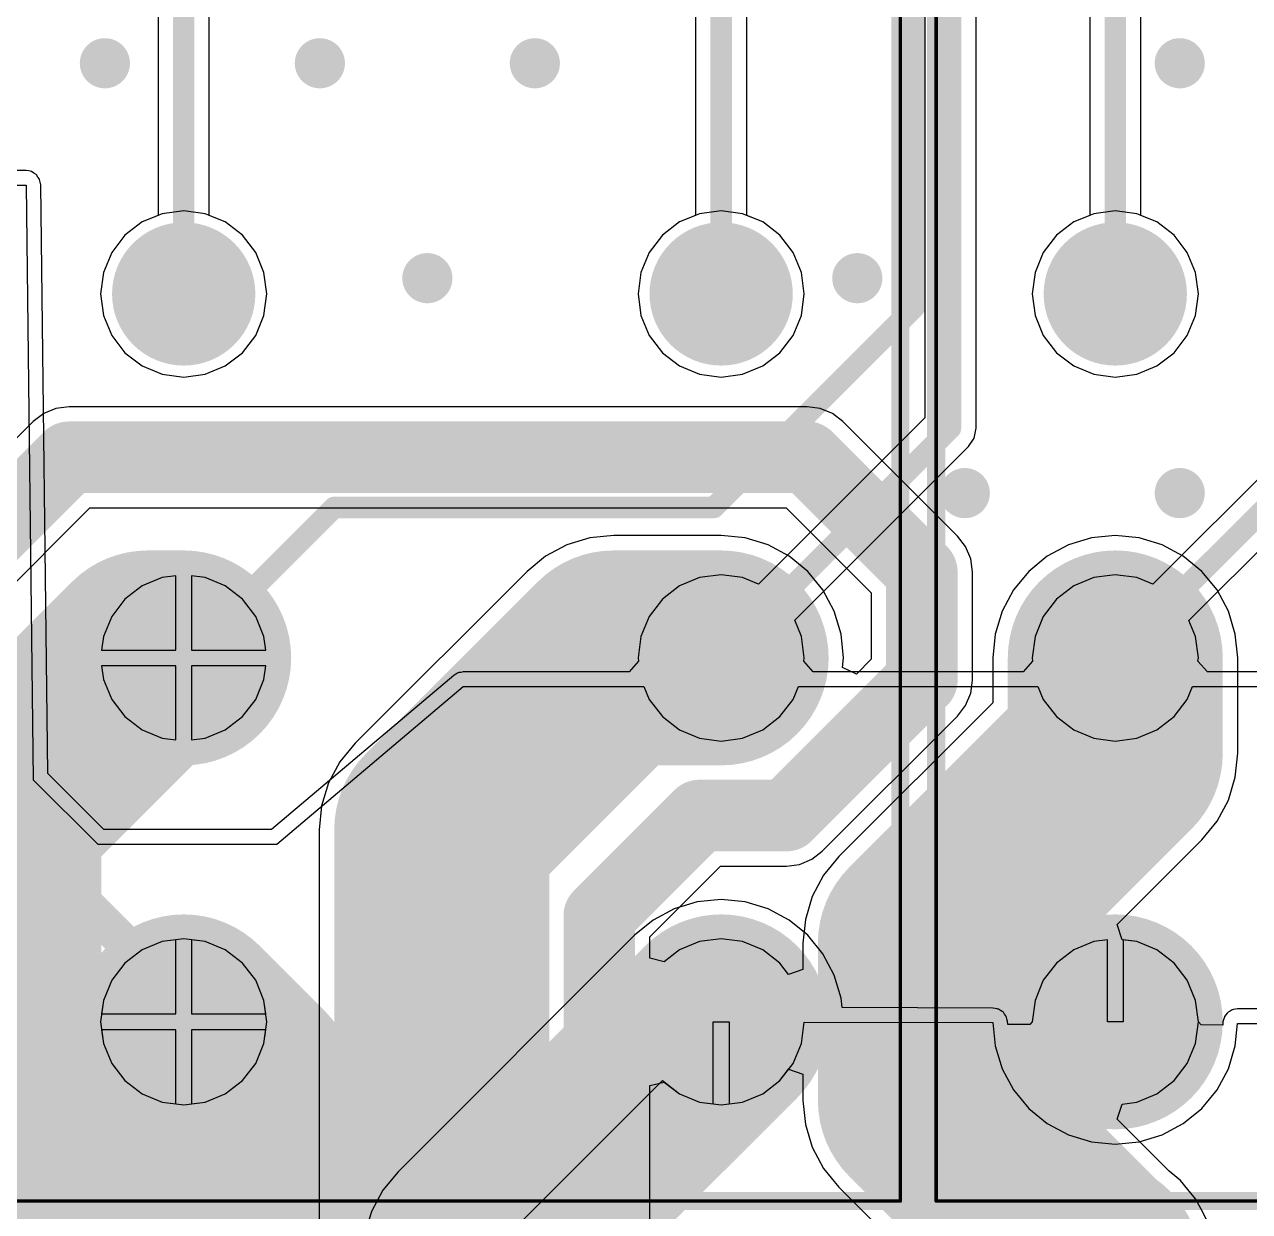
# Model space of a CAD drawing. Header units: millimetres. Extents: x 59 to 152, y 30 to 146.
# Drawn here: x 87.88 to 104.97, y 81.97 to 98.54 of the extents above; entities that cross this region are included whole.
import ezdxf

# ---------------------------------------------------------------- set-up
doc = ezdxf.new("R2010")
doc.units = ezdxf.units.MM
for name, color, linetype in [('BottomLayer', 5, 'Continuous'), ('BottomSolder', 6, 'Continuous'), ('Mechanical1', 6, 'Continuous'), ('Mechanical15', 56, 'Continuous'), ('Mechanical2', 216, 'Continuous'), ('MultiLayer', 9, 'Continuous'), ('PadHoleLayer', 156, 'Continuous'), ('TopLayer', 1, 'Continuous'), ('TopOverlay', 2, 'Continuous'), ('TopSolder', 216, 'Continuous'), ('ViaHoleLayer', 16, 'Continuous')]:
    doc.layers.add(name, color=color, linetype=linetype)

# ---------------------------------------------------------------- blocks, each defined once
blk = doc.blocks.new('S______RTE24024_241')
at = {"layer": 'BottomLayer', "const_width": 0.95}
for points in [[(-13.175, 3.75, 1), (-12.225, 3.75, 1)], [(2.065, 3.75, 1), (3.015, 3.75, 1)], [(7.145, 3.75, 1), (8.095, 3.75, 1)], [(12.225, 3.75, 1), (13.175, 3.75, 1)], [(-13.175, -3.75, 1), (-12.225, -3.75, 1)], [(2.065, -3.75, 1), (3.015, -3.75, 1)], [(7.145, -3.75, 1), (8.095, -3.75, 1)], [(12.225, -3.75, 1), (13.175, -3.75, 1)]]:
    blk.add_lwpolyline(points, format="xyb", close=True, dxfattribs=at)
at = {"layer": 'BottomSolder', "const_width": 1}
for points in [[(-13.2, 3.75, 1), (-12.2, 3.75, 1)], [(2.04, 3.75, 1), (3.04, 3.75, 1)], [(7.12, 3.75, 1), (8.12, 3.75, 1)], [(12.2, 3.75, 1), (13.2, 3.75, 1)], [(-13.2, -3.75, 1), (-12.2, -3.75, 1)], [(2.04, -3.75, 1), (3.04, -3.75, 1)], [(7.12, -3.75, 1), (8.12, -3.75, 1)], [(12.2, -3.75, 1), (13.2, -3.75, 1)]]:
    blk.add_lwpolyline(points, format="xyb", close=True, dxfattribs=at)
at = {"layer": 'Mechanical1', "const_width": 0.05}
for points in [[(15.2, 6.25), (-15.2, 6.25)], [(-15.2, -6.25), (-15.2, 6.25)], [(15.2, -6.25), (15.2, 6.25)], [(15.2, -6.25), (-15.2, -6.25)]]:
    blk.add_lwpolyline(points, dxfattribs=at)
at = {"layer": 'Mechanical1', "const_width": 0.025}
for points in [[(-15.212, 6.25, 1), (-15.188, 6.25, 1)], [(-15.212, 6.25, 1), (-15.188, 6.25, 1)], [(15.188, 6.25, 1), (15.212, 6.25, 1)], [(15.188, 6.25, 1), (15.212, 6.25, 1)], [(-15.212, -6.25, 1), (-15.188, -6.25, 1)], [(-15.212, -6.25, 1), (-15.188, -6.25, 1)], [(15.188, -6.25, 1), (15.212, -6.25, 1)], [(15.188, -6.25, 1), (15.212, -6.25, 1)]]:
    blk.add_lwpolyline(points, format="xyb", close=True, dxfattribs=at)
at = {"layer": 'Mechanical15', "const_width": 0.05}
for points in [[(15.2, 6.25), (-15.2, 6.25)], [(-15.2, -6.25), (-15.2, 6.25)], [(15.2, -6.25), (15.2, 6.25)], [(15.2, -6.25), (-15.2, -6.25)]]:
    blk.add_lwpolyline(points, dxfattribs=at)
at = {"layer": 'Mechanical15', "const_width": 0.025}
for points in [[(-15.212, 6.25, 1), (-15.188, 6.25, 1)], [(-15.212, 6.25, 1), (-15.188, 6.25, 1)], [(15.188, 6.25, 1), (15.212, 6.25, 1)], [(15.188, 6.25, 1), (15.212, 6.25, 1)], [(-15.212, -6.25, 1), (-15.188, -6.25, 1)], [(-15.212, -6.25, 1), (-15.188, -6.25, 1)], [(15.188, -6.25, 1), (15.212, -6.25, 1)], [(15.188, -6.25, 1), (15.212, -6.25, 1)]]:
    blk.add_lwpolyline(points, format="xyb", close=True, dxfattribs=at)
at = {"layer": 'Mechanical2', "const_width": 0.05}
for points in [[(-15.2, -6.25), (-15.2, 6.25)], [(15.2, 6.25), (-15.2, 6.25)], [(15.2, -6.25), (15.2, 6.25)], [(15.2, -6.25), (-15.2, -6.25)]]:
    blk.add_lwpolyline(points, dxfattribs=at)
at = {"layer": 'Mechanical2', "const_width": 0.025}
for points in [[(-15.212, 6.25, 1), (-15.188, 6.25, 1)], [(-15.212, 6.25, 1), (-15.188, 6.25, 1)], [(15.188, 6.25, 1), (15.212, 6.25, 1)], [(15.188, 6.25, 1), (15.212, 6.25, 1)], [(-15.212, -6.25, 1), (-15.188, -6.25, 1)], [(-15.212, -6.25, 1), (-15.188, -6.25, 1)], [(15.188, -6.25, 1), (15.212, -6.25, 1)], [(15.188, -6.25, 1), (15.212, -6.25, 1)]]:
    blk.add_lwpolyline(points, format="xyb", close=True, dxfattribs=at)
at = {"layer": 'MultiLayer', "const_width": 0.95}
for points in [[(-13.175, 3.75, 1), (-12.225, 3.75, 1)], [(2.065, 3.75, 1), (3.015, 3.75, 1)], [(7.145, 3.75, 1), (8.095, 3.75, 1)], [(12.225, 3.75, 1), (13.175, 3.75, 1)], [(-13.175, -3.75, 1), (-12.225, -3.75, 1)], [(2.065, -3.75, 1), (3.015, -3.75, 1)], [(7.145, -3.75, 1), (8.095, -3.75, 1)], [(12.225, -3.75, 1), (13.175, -3.75, 1)]]:
    blk.add_lwpolyline(points, format="xyb", close=True, dxfattribs=at)
at = {"layer": 'PadHoleLayer', "const_width": 0.65}
for points in [[(-13.025, 3.75, 1), (-12.375, 3.75, 1)], [(2.215, 3.75, 1), (2.865, 3.75, 1)], [(7.295, 3.75, 1), (7.945, 3.75, 1)], [(12.375, 3.75, 1), (13.025, 3.75, 1)], [(-13.025, -3.75, 1), (-12.375, -3.75, 1)], [(2.215, -3.75, 1), (2.865, -3.75, 1)], [(7.295, -3.75, 1), (7.945, -3.75, 1)], [(12.375, -3.75, 1), (13.025, -3.75, 1)]]:
    blk.add_lwpolyline(points, format="xyb", close=True, dxfattribs=at)
at = {"layer": 'TopLayer', "const_width": 0.95}
for points in [[(-13.175, 3.75, 1), (-12.225, 3.75, 1)], [(2.065, 3.75, 1), (3.015, 3.75, 1)], [(7.145, 3.75, 1), (8.095, 3.75, 1)], [(12.225, 3.75, 1), (13.175, 3.75, 1)], [(-13.175, -3.75, 1), (-12.225, -3.75, 1)], [(2.065, -3.75, 1), (3.015, -3.75, 1)], [(7.145, -3.75, 1), (8.095, -3.75, 1)], [(12.225, -3.75, 1), (13.175, -3.75, 1)]]:
    blk.add_lwpolyline(points, format="xyb", close=True, dxfattribs=at)
at = {"layer": 'TopOverlay', "const_width": 0.254}
for points in [[(-15.2, -6.25), (-15.2, 6.25)], [(15.2, 6.25), (-15.2, 6.25)], [(15.2, -6.25), (15.2, 6.25)], [(15.2, -6.25), (-15.2, -6.25)]]:
    blk.add_lwpolyline(points, dxfattribs=at)
at = {"layer": 'TopOverlay', "const_width": 0.127}
for points in [[(-15.264, 6.25, 1), (-15.137, 6.25, 1)], [(-15.264, 6.25, 1), (-15.137, 6.25, 1)], [(15.137, 6.25, 1), (15.264, 6.25, 1)], [(15.137, 6.25, 1), (15.264, 6.25, 1)], [(-15.264, -6.25, 1), (-15.137, -6.25, 1)], [(-15.264, -6.25, 1), (-15.137, -6.25, 1)], [(15.137, -6.25, 1), (15.264, -6.25, 1)], [(15.137, -6.25, 1), (15.264, -6.25, 1)]]:
    blk.add_lwpolyline(points, format="xyb", close=True, dxfattribs=at)
at = {"layer": 'TopSolder', "const_width": 1}
for points in [[(-13.2, 3.75, 1), (-12.2, 3.75, 1)], [(2.04, 3.75, 1), (3.04, 3.75, 1)], [(7.12, 3.75, 1), (8.12, 3.75, 1)], [(12.2, 3.75, 1), (13.2, 3.75, 1)], [(-13.2, -3.75, 1), (-12.2, -3.75, 1)], [(2.04, -3.75, 1), (3.04, -3.75, 1)], [(7.12, -3.75, 1), (8.12, -3.75, 1)], [(12.2, -3.75, 1), (13.2, -3.75, 1)]]:
    blk.add_lwpolyline(points, format="xyb", close=True, dxfattribs=at)
blk = doc.blocks.new('S______RTE24024_242')
at = {"layer": 'BottomLayer', "const_width": 0.95}
for points in [[(-13.175, 3.75, 1), (-12.225, 3.75, 1)], [(2.065, 3.75, 1), (3.015, 3.75, 1)], [(7.145, 3.75, 1), (8.095, 3.75, 1)], [(12.225, 3.75, 1), (13.175, 3.75, 1)], [(-13.175, -3.75, 1), (-12.225, -3.75, 1)], [(2.065, -3.75, 1), (3.015, -3.75, 1)], [(7.145, -3.75, 1), (8.095, -3.75, 1)], [(12.225, -3.75, 1), (13.175, -3.75, 1)]]:
    blk.add_lwpolyline(points, format="xyb", close=True, dxfattribs=at)
at = {"layer": 'BottomSolder', "const_width": 1}
for points in [[(-13.2, 3.75, 1), (-12.2, 3.75, 1)], [(2.04, 3.75, 1), (3.04, 3.75, 1)], [(7.12, 3.75, 1), (8.12, 3.75, 1)], [(12.2, 3.75, 1), (13.2, 3.75, 1)], [(-13.2, -3.75, 1), (-12.2, -3.75, 1)], [(2.04, -3.75, 1), (3.04, -3.75, 1)], [(7.12, -3.75, 1), (8.12, -3.75, 1)], [(12.2, -3.75, 1), (13.2, -3.75, 1)]]:
    blk.add_lwpolyline(points, format="xyb", close=True, dxfattribs=at)
at = {"layer": 'Mechanical1', "const_width": 0.05}
for points in [[(15.2, 6.25), (-15.2, 6.25)], [(-15.2, -6.25), (-15.2, 6.25)], [(15.2, -6.25), (15.2, 6.25)], [(15.2, -6.25), (-15.2, -6.25)]]:
    blk.add_lwpolyline(points, dxfattribs=at)
at = {"layer": 'Mechanical1', "const_width": 0.025}
for points in [[(-15.212, 6.25, 1), (-15.188, 6.25, 1)], [(-15.212, 6.25, 1), (-15.188, 6.25, 1)], [(15.188, 6.25, 1), (15.212, 6.25, 1)], [(15.188, 6.25, 1), (15.212, 6.25, 1)], [(-15.212, -6.25, 1), (-15.188, -6.25, 1)], [(-15.212, -6.25, 1), (-15.188, -6.25, 1)], [(15.188, -6.25, 1), (15.212, -6.25, 1)], [(15.188, -6.25, 1), (15.212, -6.25, 1)]]:
    blk.add_lwpolyline(points, format="xyb", close=True, dxfattribs=at)
at = {"layer": 'Mechanical15', "const_width": 0.05}
for points in [[(15.2, 6.25), (-15.2, 6.25)], [(-15.2, -6.25), (-15.2, 6.25)], [(15.2, -6.25), (15.2, 6.25)], [(15.2, -6.25), (-15.2, -6.25)]]:
    blk.add_lwpolyline(points, dxfattribs=at)
at = {"layer": 'Mechanical15', "const_width": 0.025}
for points in [[(-15.212, 6.25, 1), (-15.188, 6.25, 1)], [(-15.212, 6.25, 1), (-15.188, 6.25, 1)], [(15.188, 6.25, 1), (15.212, 6.25, 1)], [(15.188, 6.25, 1), (15.212, 6.25, 1)], [(-15.212, -6.25, 1), (-15.188, -6.25, 1)], [(-15.212, -6.25, 1), (-15.188, -6.25, 1)], [(15.188, -6.25, 1), (15.212, -6.25, 1)], [(15.188, -6.25, 1), (15.212, -6.25, 1)]]:
    blk.add_lwpolyline(points, format="xyb", close=True, dxfattribs=at)
at = {"layer": 'Mechanical2', "const_width": 0.05}
for points in [[(-15.2, -6.25), (-15.2, 6.25)], [(15.2, 6.25), (-15.2, 6.25)], [(15.2, -6.25), (15.2, 6.25)], [(15.2, -6.25), (-15.2, -6.25)]]:
    blk.add_lwpolyline(points, dxfattribs=at)
at = {"layer": 'Mechanical2', "const_width": 0.025}
for points in [[(-15.212, 6.25, 1), (-15.188, 6.25, 1)], [(-15.212, 6.25, 1), (-15.188, 6.25, 1)], [(15.188, 6.25, 1), (15.212, 6.25, 1)], [(15.188, 6.25, 1), (15.212, 6.25, 1)], [(-15.212, -6.25, 1), (-15.188, -6.25, 1)], [(-15.212, -6.25, 1), (-15.188, -6.25, 1)], [(15.188, -6.25, 1), (15.212, -6.25, 1)], [(15.188, -6.25, 1), (15.212, -6.25, 1)]]:
    blk.add_lwpolyline(points, format="xyb", close=True, dxfattribs=at)
at = {"layer": 'MultiLayer', "const_width": 0.95}
for points in [[(-13.175, 3.75, 1), (-12.225, 3.75, 1)], [(2.065, 3.75, 1), (3.015, 3.75, 1)], [(7.145, 3.75, 1), (8.095, 3.75, 1)], [(12.225, 3.75, 1), (13.175, 3.75, 1)], [(-13.175, -3.75, 1), (-12.225, -3.75, 1)], [(2.065, -3.75, 1), (3.015, -3.75, 1)], [(7.145, -3.75, 1), (8.095, -3.75, 1)], [(12.225, -3.75, 1), (13.175, -3.75, 1)]]:
    blk.add_lwpolyline(points, format="xyb", close=True, dxfattribs=at)
at = {"layer": 'PadHoleLayer', "const_width": 0.65}
for points in [[(-13.025, 3.75, 1), (-12.375, 3.75, 1)], [(2.215, 3.75, 1), (2.865, 3.75, 1)], [(7.295, 3.75, 1), (7.945, 3.75, 1)], [(12.375, 3.75, 1), (13.025, 3.75, 1)], [(-13.025, -3.75, 1), (-12.375, -3.75, 1)], [(2.215, -3.75, 1), (2.865, -3.75, 1)], [(7.295, -3.75, 1), (7.945, -3.75, 1)], [(12.375, -3.75, 1), (13.025, -3.75, 1)]]:
    blk.add_lwpolyline(points, format="xyb", close=True, dxfattribs=at)
at = {"layer": 'TopLayer', "const_width": 0.95}
for points in [[(-13.175, 3.75, 1), (-12.225, 3.75, 1)], [(2.065, 3.75, 1), (3.015, 3.75, 1)], [(7.145, 3.75, 1), (8.095, 3.75, 1)], [(12.225, 3.75, 1), (13.175, 3.75, 1)], [(-13.175, -3.75, 1), (-12.225, -3.75, 1)], [(2.065, -3.75, 1), (3.015, -3.75, 1)], [(7.145, -3.75, 1), (8.095, -3.75, 1)], [(12.225, -3.75, 1), (13.175, -3.75, 1)]]:
    blk.add_lwpolyline(points, format="xyb", close=True, dxfattribs=at)
at = {"layer": 'TopOverlay', "const_width": 0.254}
for points in [[(-15.2, -6.25), (-15.2, 6.25)], [(15.2, 6.25), (-15.2, 6.25)], [(15.2, -6.25), (15.2, 6.25)], [(15.2, -6.25), (-15.2, -6.25)]]:
    blk.add_lwpolyline(points, dxfattribs=at)
at = {"layer": 'TopOverlay', "const_width": 0.127}
for points in [[(-15.264, 6.25, 1), (-15.137, 6.25, 1)], [(-15.264, 6.25, 1), (-15.137, 6.25, 1)], [(15.137, 6.25, 1), (15.264, 6.25, 1)], [(15.137, 6.25, 1), (15.264, 6.25, 1)], [(-15.264, -6.25, 1), (-15.137, -6.25, 1)], [(-15.264, -6.25, 1), (-15.137, -6.25, 1)], [(15.137, -6.25, 1), (15.264, -6.25, 1)], [(15.137, -6.25, 1), (15.264, -6.25, 1)]]:
    blk.add_lwpolyline(points, format="xyb", close=True, dxfattribs=at)
at = {"layer": 'TopSolder', "const_width": 1}
for points in [[(-13.2, 3.75, 1), (-12.2, 3.75, 1)], [(2.04, 3.75, 1), (3.04, 3.75, 1)], [(7.12, 3.75, 1), (8.12, 3.75, 1)], [(12.2, 3.75, 1), (13.2, 3.75, 1)], [(-13.2, -3.75, 1), (-12.2, -3.75, 1)], [(2.04, -3.75, 1), (3.04, -3.75, 1)], [(7.12, -3.75, 1), (8.12, -3.75, 1)], [(12.2, -3.75, 1), (13.2, -3.75, 1)]]:
    blk.add_lwpolyline(points, format="xyb", close=True, dxfattribs=at)

msp = doc.modelspace()

# ---------------------------------------------------------------- linework, layer by layer
at = {"layer": 'BottomLayer'}
for p, q in [((90.1, 95.94), (89.8, 95.9)), ((90.4, 95.9), (90.1, 95.94)), ((97.6, 95.94), (97.3, 95.9)), ((97.9, 95.9), (97.6, 95.94)), ((103.1, 95.94), (102.8, 95.9)), ((103.4, 95.9), (103.1, 95.94)), ((89.52, 95.785), (89.28, 95.6)), ((89.8, 95.9), (89.52, 95.785)), ((90.68, 95.785), (90.4, 95.9)), ((90.92, 95.6), (90.68, 95.785)), ((97.02, 95.785), (96.78, 95.6)), ((97.3, 95.9), (97.02, 95.785)), ((98.18, 95.785), (97.9, 95.9)), ((98.42, 95.6), (98.18, 95.785)), ((102.52, 95.785), (102.28, 95.6)), ((102.8, 95.9), (102.52, 95.785)), ((103.68, 95.785), (103.4, 95.9)), ((103.92, 95.6), (103.68, 95.785)), ((89.28, 95.6), (89.095, 95.36)), ((91.105, 95.36), (90.92, 95.6)), ((96.78, 95.6), (96.595, 95.36)), ((98.605, 95.36), (98.42, 95.6)), ((102.28, 95.6), (102.095, 95.36)), ((104.105, 95.36), (103.92, 95.6)), ((89.095, 95.36), (88.98, 95.08)), ((91.22, 95.08), (91.105, 95.36)), ((96.595, 95.36), (96.48, 95.08)), ((98.72, 95.08), (98.605, 95.36)), ((102.095, 95.36), (101.98, 95.08)), ((104.22, 95.08), (104.105, 95.36)), ((88.98, 95.08), (88.94, 94.78)), ((91.26, 94.78), (91.22, 95.08)), ((96.48, 95.08), (96.44, 94.78)), ((98.76, 94.78), (98.72, 95.08)), ((101.98, 95.08), (101.94, 94.78)), ((104.26, 94.78), (104.22, 95.08)), ((88.94, 94.78), (88.98, 94.48)), ((91.22, 94.48), (91.26, 94.78)), ((96.44, 94.78), (96.48, 94.48)), ((98.72, 94.48), (98.76, 94.78)), ((101.94, 94.78), (101.98, 94.48)), ((104.22, 94.48), (104.26, 94.78)), ((88.98, 94.48), (89.095, 94.2)), ((91.105, 94.2), (91.22, 94.48)), ((96.48, 94.48), (96.595, 94.2)), ((98.605, 94.2), (98.72, 94.48)), ((101.98, 94.48), (102.095, 94.2)), ((104.105, 94.2), (104.22, 94.48)), ((89.095, 94.2), (89.28, 93.96)), ((90.92, 93.96), (91.105, 94.2)), ((96.595, 94.2), (96.78, 93.96)), ((98.42, 93.96), (98.605, 94.2)), ((102.095, 94.2), (102.28, 93.96)), ((103.92, 93.96), (104.105, 94.2)), ((89.28, 93.96), (89.52, 93.775)), ((90.68, 93.775), (90.92, 93.96)), ((96.78, 93.96), (97.02, 93.775)), ((98.18, 93.775), (98.42, 93.96)), ((102.28, 93.96), (102.52, 93.775)), ((103.68, 93.775), (103.92, 93.96)), ((89.52, 93.775), (89.8, 93.66)), ((90.4, 93.66), (90.68, 93.775)), ((97.02, 93.775), (97.3, 93.66)), ((97.9, 93.66), (98.18, 93.775)), ((102.52, 93.775), (102.8, 93.66)), ((103.4, 93.66), (103.68, 93.775)), ((89.8, 93.66), (90.1, 93.62)), ((90.1, 93.62), (90.4, 93.66)), ((97.3, 93.66), (97.6, 93.62)), ((97.6, 93.62), (97.9, 93.66)), ((102.8, 93.66), (103.1, 93.62)), ((103.1, 93.62), (103.4, 93.66)), ((88.317, 93.182), (88.147, 93.111)), ((88.5, 93.206), (88.317, 93.182)), ((98.8, 93.206), (88.5, 93.206)), ((98.983, 93.182), (98.8, 93.206)), ((99.153, 93.111), (98.983, 93.182)), ((88.001, 92.999), (82.301, 87.299)), ((88.147, 93.111), (88.001, 92.999)), ((99.299, 92.999), (99.153, 93.111)), ((100.899, 91.399), (99.299, 92.999)), ((83.299, 86.301), (88.792, 91.794)), ((88.792, 91.794), (98.508, 91.794)), ((98.508, 91.794), (99.694, 90.608)), ((95.767, 91.375), (95.446, 91.278)), ((96.1, 91.408), (95.767, 91.375)), ((97.6, 91.408), (96.1, 91.408)), ((97.933, 91.375), (97.6, 91.408)), ((98.254, 91.278), (97.933, 91.375)), ((101.011, 91.253), (100.899, 91.399)), ((102.767, 91.375), (102.446, 91.278)), ((103.1, 91.408), (102.767, 91.375)), ((103.433, 91.375), (103.1, 91.408)), ((103.754, 91.278), (103.433, 91.375)), ((95.151, 91.12), (94.892, 90.908)), ((95.446, 91.278), (95.151, 91.12)), ((98.549, 91.12), (98.254, 91.278)), ((98.808, 90.908), (98.549, 91.12)), ((101.082, 91.083), (101.011, 91.253)), ((102.151, 91.12), (101.892, 90.908)), ((102.446, 91.278), (102.151, 91.12)), ((104.049, 91.12), (103.754, 91.278)), ((104.308, 90.908), (104.049, 91.12)), ((101.106, 90.9), (101.082, 91.083)), ((89.8, 90.82), (89.52, 90.705)), ((89.99, 90.845), (89.8, 90.82)), ((89.99, 89.81), (89.99, 90.845)), ((90.4, 90.82), (90.21, 90.845)), ((90.21, 90.845), (90.21, 89.81)), ((90.68, 90.705), (90.4, 90.82)), ((94.892, 90.908), (92.492, 88.508)), ((99.02, 90.649), (98.808, 90.908)), ((101.106, 89.389), (101.106, 90.9)), ((101.892, 90.908), (101.68, 90.649)), ((104.52, 90.649), (104.308, 90.908)), ((89.52, 90.705), (89.28, 90.52)), ((90.92, 90.52), (90.68, 90.705)), ((99.178, 90.354), (99.02, 90.649)), ((99.694, 90.608), (99.694, 89.681)), ((101.68, 90.649), (101.522, 90.354)), ((104.678, 90.354), (104.52, 90.649)), ((89.28, 90.52), (89.095, 90.28)), ((91.105, 90.28), (90.92, 90.52)), ((89.095, 90.28), (88.98, 90)), ((91.22, 90), (91.105, 90.28)), ((99.275, 90.033), (99.178, 90.354)), ((101.522, 90.354), (101.425, 90.033)), ((104.775, 90.033), (104.678, 90.354)), ((88.98, 90), (88.955, 89.81)), ((91.245, 89.81), (91.22, 90)), ((99.308, 89.7), (99.275, 90.033)), ((101.425, 90.033), (101.392, 89.7)), ((104.808, 89.7), (104.775, 90.033)), ((88.955, 89.81), (89.99, 89.81)), ((90.21, 89.81), (91.245, 89.81)), ((89.99, 89.59), (88.955, 89.59)), ((88.955, 89.59), (88.98, 89.4)), ((89.99, 88.555), (89.99, 89.59)), ((91.245, 89.59), (90.21, 89.59)), ((90.21, 89.59), (90.21, 88.555)), ((91.22, 89.4), (91.245, 89.59)), ((99.295, 89.565), (99.308, 89.7)), ((99.694, 89.681), (99.487, 89.474)), ((101.392, 89.7), (101.392, 89.075)), ((104.808, 88.368), (104.808, 89.7)), ((99.487, 89.474), (99.295, 89.565)), ((88.98, 89.4), (89.095, 89.12)), ((91.105, 89.12), (91.22, 89.4)), ((101.082, 89.206), (101.106, 89.389)), ((89.095, 89.12), (89.28, 88.88)), ((90.92, 88.88), (91.105, 89.12)), ((101.392, 89.075), (99.242, 86.926)), ((101.011, 89.036), (101.082, 89.206)), ((100.899, 88.889), (101.011, 89.036)), ((89.28, 88.88), (89.52, 88.695)), ((90.68, 88.695), (90.92, 88.88)), ((99.011, 87.001), (100.899, 88.889)), ((89.52, 88.695), (89.8, 88.58)), ((89.8, 88.58), (89.99, 88.555)), ((90.21, 88.555), (90.4, 88.58)), ((90.4, 88.58), (90.68, 88.695)), ((92.492, 88.508), (92.28, 88.249)), ((92.28, 88.249), (92.122, 87.954)), ((104.775, 88.034), (104.808, 88.368)), ((92.122, 87.954), (92.025, 87.633)), ((104.678, 87.714), (104.775, 88.034)), ((104.52, 87.419), (104.678, 87.714)), ((92.025, 87.633), (91.992, 87.3)), ((104.308, 87.16), (104.52, 87.419)), ((91.992, 87.3), (91.992, 77.3)), ((103.126, 85.978), (104.308, 87.16)), ((98.694, 86.818), (98.864, 86.889)), ((98.864, 86.889), (99.011, 87.001)), ((99.242, 86.926), (99.03, 86.667)), ((96.606, 85.808), (97.592, 86.794)), ((97.592, 86.794), (98.511, 86.794)), ((98.511, 86.794), (98.694, 86.818)), ((99.03, 86.667), (98.872, 86.371)), ((98.872, 86.371), (98.775, 86.051)), ((98.775, 86.051), (98.742, 85.718)), ((103.198, 85.767), (103.126, 85.978)), ((89.8, 85.74), (89.52, 85.625)), ((90.1, 85.78), (89.8, 85.74)), ((90.4, 85.74), (90.1, 85.78)), ((90.68, 85.625), (90.4, 85.74)), ((96.606, 85.509), (96.606, 85.808)), ((97.3, 85.74), (97.02, 85.625)), ((97.6, 85.78), (97.3, 85.74)), ((97.9, 85.74), (97.6, 85.78)), ((98.18, 85.625), (97.9, 85.74)), ((98.742, 85.718), (98.742, 85.35)), ((103.4, 85.74), (103.198, 85.767)), ((103.68, 85.625), (103.4, 85.74)), ((89.52, 85.625), (89.28, 85.44)), ((90.92, 85.44), (90.68, 85.625)), ((96.806, 85.46), (96.606, 85.509)), ((97.02, 85.625), (96.806, 85.46)), ((98.42, 85.44), (98.18, 85.625)), ((103.92, 85.44), (103.68, 85.625)), ((89.28, 85.44), (89.095, 85.2)), ((91.105, 85.2), (90.92, 85.44)), ((98.542, 85.282), (98.42, 85.44)), ((98.742, 85.35), (98.542, 85.282)), ((104.105, 85.2), (103.92, 85.44)), ((89.095, 85.2), (88.98, 84.92)), ((91.22, 84.92), (91.105, 85.2)), ((104.22, 84.92), (104.105, 85.2)), ((88.98, 84.92), (88.94, 84.62)), ((91.26, 84.62), (91.22, 84.92)), ((104.26, 84.62), (104.22, 84.92)), ((88.94, 84.62), (88.98, 84.32)), ((91.22, 84.32), (91.26, 84.62)), ((104.22, 84.32), (104.26, 84.62)), ((88.98, 84.32), (89.095, 84.04)), ((91.105, 84.04), (91.22, 84.32)), ((104.105, 84.04), (104.22, 84.32)), ((89.095, 84.04), (89.28, 83.8)), ((90.92, 83.8), (91.105, 84.04)), ((98.42, 83.8), (98.542, 83.958)), ((98.542, 83.958), (98.742, 83.89)), ((103.92, 83.8), (104.105, 84.04)), ((89.28, 83.8), (89.52, 83.615)), ((90.68, 83.615), (90.92, 83.8)), ((96.606, 83.731), (96.806, 83.78)), ((96.806, 83.78), (97.02, 83.615)), ((98.18, 83.615), (98.42, 83.8)), ((98.742, 83.89), (98.742, 83.522)), ((103.68, 83.615), (103.92, 83.8)), ((89.52, 83.615), (89.8, 83.5)), ((90.4, 83.5), (90.68, 83.615)), ((96.606, 80.712), (96.606, 83.731)), ((97.02, 83.615), (97.3, 83.5)), ((97.9, 83.5), (98.18, 83.615)), ((103.4, 83.5), (103.68, 83.615)), ((89.8, 83.5), (90.1, 83.46)), ((90.1, 83.46), (90.4, 83.5)), ((97.3, 83.5), (97.6, 83.46)), ((97.6, 83.46), (97.9, 83.5)), ((98.742, 83.522), (98.775, 83.189)), ((103.126, 83.262), (103.198, 83.473)), ((103.198, 83.473), (103.4, 83.5)), ((103.854, 82.534), (103.126, 83.262)), ((98.775, 83.189), (98.872, 82.869)), ((98.872, 82.869), (99.03, 82.573)), ((99.03, 82.573), (99.242, 82.314)), ((103.878, 82.514), (103.854, 82.534)), ((104.008, 82.408), (103.878, 82.514)), ((104.114, 82.278), (104.008, 82.408)), ((104.008, 82.408), (104.008, 82.408)), ((104.008, 82.408), (104.008, 82.408)), ((99.242, 82.314), (101.092, 80.465)), ((104.22, 82.149), (104.114, 82.278)), ((104.298, 82.005), (104.22, 82.149)), ((104.22, 82.149), (104.22, 82.149)), ((104.22, 82.149), (104.22, 82.149)), ((104.378, 81.854), (104.298, 82.005))]:
    msp.add_line(p, q, dxfattribs=at)
for points, const_width in [([(88.85, 98, 1), (89.15, 98, 1)], 0.3), ([(91.85, 98, 1), (92.15, 98, 1)], 0.3), ([(94.85, 98, 1), (95.15, 98, 1)], 0.3), ([(103.85, 98, 1), (104.15, 98, 1)], 0.3), ([(93.35, 95, 1), (93.65, 95, 1)], 0.3), ([(99.35, 95, 1), (99.65, 95, 1)], 0.3), ([(88.25, 92.5, 1), (88.75, 92.5, 1)], 0.5), ([(88.25, 92.5, 1), (88.75, 92.5, 1)], 0.5), ([(98.55, 92.5, 1), (99.05, 92.5, 1)], 0.5), ([(98.55, 92.5, 1), (99.05, 92.5, 1)], 0.5), ([(100.85, 92, 1), (101.15, 92, 1)], 0.3), ([(103.85, 92, 1), (104.15, 92, 1)], 0.3), ([(100.15, 90.9, 1), (100.65, 90.9, 1)], 0.5), ([(100.15, 90.9, 1), (100.65, 90.9, 1)], 0.5), ([(88.85, 89.7, 1), (90.35, 89.7, 1)], 1.5), ([(88.85, 89.7, 1), (90.35, 89.7, 1)], 1.5), ([(89.35, 89.7, 1), (90.85, 89.7, 1)], 1.5), ([(95.35, 89.7, 1), (96.85, 89.7, 1)], 1.5), ([(95.35, 89.7, 1), (96.85, 89.7, 1)], 1.5), ([(96.85, 89.7, 1), (98.35, 89.7, 1)], 1.5), ([(102.35, 89.7, 1), (103.85, 89.7, 1)], 1.5), ([(100.15, 89.389, 1), (100.65, 89.389, 1)], 0.5), ([(100.15, 89.389, 1), (100.65, 89.389, 1)], 0.5), ([(102.35, 88.368, 1), (103.85, 88.368, 1)], 1.5), ([(102.35, 88.368, 1), (103.85, 88.368, 1)], 1.5), ([(86.7, 87.55, 1), (88.2, 87.55, 1)], 1.5), ([(86.7, 87.55, 1), (88.2, 87.55, 1)], 1.5), ([(92.95, 87.3, 1), (94.45, 87.3, 1)], 1.5), ([(92.95, 87.3, 1), (94.45, 87.3, 1)], 1.5), ([(97.05, 87.5, 1), (97.55, 87.5, 1)], 0.5), ([(97.05, 87.5, 1), (97.55, 87.5, 1)], 0.5), ([(98.261, 87.5, 1), (98.761, 87.5, 1)], 0.5), ([(98.261, 87.5, 1), (98.761, 87.5, 1)], 0.5), ([(99.7, 85.718, 1), (101.2, 85.718, 1)], 1.5), ([(99.7, 85.718, 1), (101.2, 85.718, 1)], 1.5), ([(95.65, 86.1, 1), (96.15, 86.1, 1)], 0.5), ([(95.65, 86.1, 1), (96.15, 86.1, 1)], 0.5), ([(86.7, 83.522, 1), (88.2, 83.522, 1)], 1.5), ([(86.7, 83.522, 1), (88.2, 83.522, 1)], 1.5), ([(99.7, 83.522, 1), (101.2, 83.522, 1)], 1.5), ([(99.7, 83.522, 1), (101.2, 83.522, 1)], 1.5), ([(102.036, 81.186, 1), (103.536, 81.186, 1)], 1.5), ([(102.036, 81.186, 1), (103.536, 81.186, 1)], 1.5), ([(102.05, 81.2, 1), (103.55, 81.2, 1)], 1.5), ([(102.05, 81.2, 1), (103.55, 81.2, 1)], 1.5)]:
    msp.add_lwpolyline(points, format="xyb", close=True, dxfattribs=dict(at, const_width=const_width))
for points, const_width in [([(82.8, 86.8), (88.5, 92.5)], 1), ([(88.5, 92.5), (98.8, 92.5)], 1), ([(98.8, 92.5), (100.4, 90.9)], 1), ([(100.4, 89.389), (100.4, 90.9)], 1), ([(87.45, 87.55), (89.6, 89.7)], 3), ([(89.6, 89.7), (90.1, 89.7)], 3), ([(93.7, 87.3), (96.1, 89.7)], 3), ([(96.1, 89.7), (97.6, 89.7)], 3), ([(103.1, 88.368), (103.1, 89.7)], 3), ([(98.511, 87.5), (100.4, 89.389)], 1), ([(100.45, 85.718), (103.1, 88.368)], 3), ([(87.45, 83.522), (87.45, 87.55)], 3), ([(93.7, 77.3), (93.7, 87.3)], 3), ([(95.9, 86.1), (97.3, 87.5)], 1), ([(97.3, 87.5), (98.511, 87.5)], 1), ([(100.45, 83.522), (100.45, 85.718)], 3), ([(95.9, 80.42), (95.9, 86.1)], 1), ([(87.45, 83.522), (90.5, 80.472)], 3), ([(100.45, 83.522), (102.786, 81.186)], 3), ([(102.786, 81.186), (102.8, 81.2)], 3), ([(102.8, 56.625), (102.8, 81.2)], 3)]:
    msp.add_lwpolyline(points, dxfattribs=dict(at, const_width=const_width))
at = {"layer": 'BottomSolder', "const_width": 0.35}
for points in [[(88.825, 98, 1), (89.175, 98, 1)], [(91.825, 98, 1), (92.175, 98, 1)], [(94.825, 98, 1), (95.175, 98, 1)], [(103.825, 98, 1), (104.175, 98, 1)], [(93.325, 95, 1), (93.675, 95, 1)], [(99.325, 95, 1), (99.675, 95, 1)], [(100.825, 92, 1), (101.175, 92, 1)], [(103.825, 92, 1), (104.175, 92, 1)]]:
    msp.add_lwpolyline(points, format="xyb", close=True, dxfattribs=at)
at = {"layer": 'MultiLayer', "const_width": 0.3}
for points in [[(88.85, 98, 1), (89.15, 98, 1)], [(91.85, 98, 1), (92.15, 98, 1)], [(94.85, 98, 1), (95.15, 98, 1)], [(103.85, 98, 1), (104.15, 98, 1)], [(93.35, 95, 1), (93.65, 95, 1)], [(99.35, 95, 1), (99.65, 95, 1)], [(100.85, 92, 1), (101.15, 92, 1)], [(103.85, 92, 1), (104.15, 92, 1)]]:
    msp.add_lwpolyline(points, format="xyb", close=True, dxfattribs=at)
at = {"layer": 'TopLayer'}
for p, q in [((100.443, 110.973), (100.443, 93.052)), ((101.157, 92.905), (101.157, 108.477)), ((89.743, 107.152), (89.743, 95.877)), ((102.743, 107.152), (102.743, 95.877)), ((103.457, 95.877), (103.457, 107.037)), ((90.457, 95.877), (90.457, 106.884)), ((97.243, 100.359), (97.243, 95.877)), ((97.957, 95.877), (97.957, 100.507)), ((87.9, 96.504), (87.005, 96.504)), ((87.938, 96.496), (87.9, 96.504)), ((87.976, 96.489), (87.938, 96.496)), ((87.977, 96.489), (87.976, 96.489)), ((87.978, 96.488), (87.977, 96.489)), ((88.01, 96.467), (87.978, 96.488)), ((88.042, 96.446), (88.01, 96.467)), ((88.043, 96.445), (88.042, 96.446)), ((88.044, 96.444), (88.043, 96.445)), ((88.066, 96.412), (88.044, 96.444)), ((72.757, 96.3), (87.9, 96.3)), ((87.9, 96.3), (88, 88)), ((88.087, 96.38), (88.066, 96.412)), ((88.088, 96.379), (88.087, 96.38)), ((88.088, 96.378), (88.088, 96.379)), ((88.096, 96.34), (88.088, 96.378)), ((88.104, 96.302), (88.096, 96.34)), ((88.203, 88.085), (88.104, 96.302)), ((89.52, 95.785), (89.28, 95.6)), ((89.743, 95.877), (89.52, 95.785)), ((90.68, 95.785), (90.457, 95.877)), ((90.92, 95.6), (90.68, 95.785)), ((97.02, 95.785), (96.78, 95.6)), ((97.243, 95.877), (97.02, 95.785)), ((98.18, 95.785), (97.957, 95.877)), ((98.42, 95.6), (98.18, 95.785)), ((102.52, 95.785), (102.28, 95.6)), ((102.743, 95.877), (102.52, 95.785)), ((103.68, 95.785), (103.457, 95.877)), ((103.92, 95.6), (103.68, 95.785)), ((89.28, 95.6), (89.095, 95.36)), ((91.105, 95.36), (90.92, 95.6)), ((96.78, 95.6), (96.595, 95.36)), ((98.605, 95.36), (98.42, 95.6)), ((102.28, 95.6), (102.095, 95.36)), ((104.105, 95.36), (103.92, 95.6)), ((89.095, 95.36), (88.98, 95.08)), ((91.22, 95.08), (91.105, 95.36)), ((96.595, 95.36), (96.48, 95.08)), ((98.72, 95.08), (98.605, 95.36)), ((102.095, 95.36), (101.98, 95.08)), ((104.22, 95.08), (104.105, 95.36)), ((88.98, 95.08), (88.94, 94.78)), ((91.26, 94.78), (91.22, 95.08)), ((96.48, 95.08), (96.44, 94.78)), ((98.76, 94.78), (98.72, 95.08)), ((101.98, 95.08), (101.94, 94.78)), ((104.26, 94.78), (104.22, 95.08)), ((88.94, 94.78), (88.98, 94.48)), ((91.22, 94.48), (91.26, 94.78)), ((96.44, 94.78), (96.48, 94.48)), ((98.72, 94.48), (98.76, 94.78)), ((101.94, 94.78), (101.98, 94.48)), ((104.22, 94.48), (104.26, 94.78)), ((88.98, 94.48), (89.095, 94.2)), ((91.105, 94.2), (91.22, 94.48)), ((96.48, 94.48), (96.595, 94.2)), ((98.605, 94.2), (98.72, 94.48)), ((101.98, 94.48), (102.095, 94.2)), ((104.105, 94.2), (104.22, 94.48)), ((89.095, 94.2), (89.28, 93.96)), ((90.92, 93.96), (91.105, 94.2)), ((96.595, 94.2), (96.78, 93.96)), ((98.42, 93.96), (98.605, 94.2)), ((102.095, 94.2), (102.28, 93.96)), ((103.92, 93.96), (104.105, 94.2)), ((89.28, 93.96), (89.52, 93.775)), ((90.68, 93.775), (90.92, 93.96)), ((96.78, 93.96), (97.02, 93.775)), ((98.18, 93.775), (98.42, 93.96)), ((102.28, 93.96), (102.52, 93.775)), ((103.68, 93.775), (103.92, 93.96)), ((89.52, 93.775), (89.8, 93.66)), ((90.4, 93.66), (90.68, 93.775)), ((97.02, 93.775), (97.3, 93.66)), ((97.9, 93.66), (98.18, 93.775)), ((102.52, 93.775), (102.8, 93.66)), ((103.4, 93.66), (103.68, 93.775)), ((89.8, 93.66), (90.1, 93.62)), ((90.1, 93.62), (90.4, 93.66)), ((97.3, 93.66), (97.6, 93.62)), ((97.6, 93.62), (97.9, 93.66)), ((102.8, 93.66), (103.1, 93.62)), ((103.1, 93.62), (103.4, 93.66)), ((100.443, 93.052), (98.12, 90.729)), ((101.13, 92.768), (101.157, 92.905)), ((105.748, 92.852), (103.623, 90.728)), ((101.052, 92.652), (101.13, 92.768)), ((98.627, 90.227), (101.052, 92.652)), ((104.128, 90.223), (106.148, 92.243)), ((89.8, 90.82), (89.52, 90.705)), ((89.99, 90.845), (89.8, 90.82)), ((89.99, 89.81), (89.99, 90.845)), ((90.4, 90.82), (90.21, 90.845)), ((90.21, 90.845), (90.21, 89.81)), ((90.68, 90.705), (90.4, 90.82)), ((97.3, 90.82), (97.02, 90.705)), ((97.6, 90.86), (97.3, 90.82)), ((97.9, 90.82), (97.6, 90.86)), ((98.12, 90.729), (97.9, 90.82)), ((102.8, 90.82), (102.52, 90.705)), ((103.1, 90.86), (102.8, 90.82)), ((103.4, 90.82), (103.1, 90.86)), ((103.623, 90.728), (103.4, 90.82)), ((89.52, 90.705), (89.28, 90.52)), ((90.92, 90.52), (90.68, 90.705)), ((97.02, 90.705), (96.78, 90.52)), ((102.52, 90.705), (102.28, 90.52)), ((89.28, 90.52), (89.095, 90.28)), ((91.105, 90.28), (90.92, 90.52)), ((96.78, 90.52), (96.595, 90.28)), ((102.28, 90.52), (102.095, 90.28)), ((89.095, 90.28), (88.98, 90)), ((91.22, 90), (91.105, 90.28)), ((96.595, 90.28), (96.48, 90)), ((102.095, 90.28), (101.98, 90)), ((98.72, 90), (98.627, 90.227)), ((104.22, 90), (104.128, 90.223)), ((88.98, 90), (88.955, 89.81)), ((91.245, 89.81), (91.22, 90)), ((96.48, 90), (96.44, 89.7)), ((98.76, 89.7), (98.72, 90)), ((101.98, 90), (101.94, 89.7)), ((104.26, 89.7), (104.22, 90)), ((88.955, 89.81), (89.99, 89.81)), ((90.21, 89.81), (91.245, 89.81)), ((89.99, 89.59), (88.955, 89.59)), ((88.955, 89.59), (88.98, 89.4)), ((89.99, 88.555), (89.99, 89.59)), ((91.245, 89.59), (90.21, 89.59)), ((90.21, 89.59), (90.21, 88.555)), ((91.22, 89.4), (91.245, 89.59)), ((96.446, 89.654), (96.314, 89.504)), ((96.44, 89.7), (96.446, 89.654)), ((98.754, 89.654), (98.76, 89.7)), ((98.886, 89.504), (98.754, 89.654)), ((101.946, 89.654), (101.814, 89.504)), ((101.94, 89.7), (101.946, 89.654)), ((104.254, 89.654), (104.26, 89.7)), ((104.386, 89.504), (104.254, 89.654)), ((93.868, 89.456), (91.325, 87.304)), ((93.896, 89.471), (93.868, 89.456)), ((93.922, 89.488), (93.896, 89.471)), ((93.93, 89.49), (93.922, 89.488)), ((93.938, 89.494), (93.93, 89.49)), ((93.969, 89.498), (93.938, 89.494)), ((94, 89.504), (93.969, 89.498)), ((96.314, 89.504), (94, 89.504)), ((101.814, 89.504), (98.886, 89.504)), ((109.314, 89.504), (104.386, 89.504)), ((88.98, 89.4), (89.095, 89.12)), ((91.105, 89.12), (91.22, 89.4)), ((91.4, 87.1), (94, 89.3)), ((94, 89.3), (96.521, 89.3)), ((96.521, 89.3), (96.595, 89.12)), ((98.605, 89.12), (98.679, 89.3)), ((98.679, 89.3), (102.021, 89.3)), ((102.021, 89.3), (102.095, 89.12)), ((104.105, 89.12), (104.179, 89.3)), ((104.179, 89.3), (109.521, 89.3)), ((89.095, 89.12), (89.28, 88.88)), ((90.92, 88.88), (91.105, 89.12)), ((96.595, 89.12), (96.78, 88.88)), ((98.42, 88.88), (98.605, 89.12)), ((102.095, 89.12), (102.28, 88.88)), ((103.92, 88.88), (104.105, 89.12)), ((89.28, 88.88), (89.52, 88.695)), ((90.68, 88.695), (90.92, 88.88)), ((96.78, 88.88), (97.02, 88.695)), ((98.18, 88.695), (98.42, 88.88)), ((102.28, 88.88), (102.52, 88.695)), ((103.68, 88.695), (103.92, 88.88)), ((89.52, 88.695), (89.8, 88.58)), ((89.8, 88.58), (89.99, 88.555)), ((90.21, 88.555), (90.4, 88.58)), ((90.4, 88.58), (90.68, 88.695)), ((97.02, 88.695), (97.3, 88.58)), ((97.3, 88.58), (97.6, 88.54)), ((97.6, 88.54), (97.9, 88.58)), ((97.9, 88.58), (98.18, 88.695)), ((102.52, 88.695), (102.8, 88.58)), ((102.8, 88.58), (103.1, 88.54)), ((103.1, 88.54), (103.4, 88.58)), ((103.4, 88.58), (103.68, 88.695)), ((88.984, 87.304), (88.203, 88.085)), ((88, 88), (88.9, 87.1)), ((91.325, 87.304), (88.984, 87.304)), ((88.9, 87.1), (91.4, 87.1)), ((96.946, 86.198), (96.651, 86.04)), ((97.267, 86.295), (96.946, 86.198)), ((97.6, 86.328), (97.267, 86.295)), ((97.933, 86.295), (97.6, 86.328)), ((98.254, 86.198), (97.933, 86.295)), ((98.549, 86.04), (98.254, 86.198)), ((96.651, 86.04), (96.392, 85.828)), ((98.808, 85.828), (98.549, 86.04)), ((96.392, 85.828), (93.092, 82.528)), ((99.02, 85.569), (98.808, 85.828)), ((89.8, 85.74), (89.52, 85.625)), ((89.99, 85.765), (89.8, 85.74)), ((89.99, 84.73), (89.99, 85.765)), ((90.4, 85.74), (90.21, 85.765)), ((90.21, 85.765), (90.21, 84.73)), ((90.68, 85.625), (90.4, 85.74)), ((102.8, 85.74), (102.52, 85.625)), ((102.99, 85.765), (102.8, 85.74)), ((102.99, 84.62), (102.99, 85.765)), ((103.4, 85.74), (103.21, 85.765)), ((103.21, 85.765), (103.21, 84.62)), ((103.68, 85.625), (103.4, 85.74)), ((89.52, 85.625), (89.28, 85.44)), ((90.92, 85.44), (90.68, 85.625)), ((99.178, 85.274), (99.02, 85.569)), ((102.52, 85.625), (102.28, 85.44)), ((103.92, 85.44), (103.68, 85.625)), ((89.28, 85.44), (89.095, 85.2)), ((91.105, 85.2), (90.92, 85.44)), ((102.28, 85.44), (102.095, 85.2)), ((104.105, 85.2), (103.92, 85.44)), ((89.095, 85.2), (88.98, 84.92)), ((91.22, 84.92), (91.105, 85.2)), ((99.275, 84.953), (99.178, 85.274)), ((102.095, 85.2), (101.98, 84.92)), ((104.22, 84.92), (104.105, 85.2)), ((88.98, 84.92), (88.955, 84.73)), ((91.245, 84.73), (91.22, 84.92)), ((99.289, 84.819), (99.275, 84.953)), ((101.393, 84.813), (99.289, 84.819)), ((101.423, 84.807), (101.393, 84.813)), ((101.452, 84.804), (101.423, 84.807)), ((101.461, 84.799), (101.452, 84.804)), ((101.471, 84.797), (101.461, 84.799)), ((101.496, 84.78), (101.471, 84.797)), ((101.98, 84.92), (101.94, 84.62)), ((104.26, 84.62), (104.22, 84.92)), ((104.747, 84.794), (104.738, 84.789)), ((104.777, 84.797), (104.747, 84.794)), ((104.807, 84.803), (104.777, 84.797)), ((108.909, 84.79), (104.807, 84.803)), ((88.955, 84.73), (89.99, 84.73)), ((90.21, 84.73), (91.245, 84.73)), ((97.49, 83.475), (97.49, 84.62)), ((97.49, 84.62), (97.71, 84.62)), ((97.71, 84.62), (97.71, 83.475)), ((101.522, 84.766), (101.496, 84.78)), ((101.529, 84.758), (101.522, 84.766)), ((101.538, 84.753), (101.529, 84.758)), ((101.554, 84.728), (101.538, 84.753)), ((101.573, 84.705), (101.554, 84.728)), ((101.576, 84.695), (101.573, 84.705)), ((101.582, 84.686), (101.576, 84.695)), ((101.587, 84.657), (101.582, 84.686)), ((101.596, 84.629), (101.587, 84.657)), ((101.6, 84.584), (101.596, 84.629)), ((101.94, 84.62), (101.908, 84.583)), ((103.21, 84.62), (102.99, 84.62)), ((104.298, 84.577), (104.26, 84.62)), ((104.612, 84.648), (104.603, 84.619)), ((104.618, 84.677), (104.612, 84.648)), ((104.623, 84.685), (104.618, 84.677)), ((104.626, 84.695), (104.623, 84.685)), ((104.645, 84.718), (104.626, 84.695)), ((104.662, 84.743), (104.645, 84.718)), ((104.671, 84.749), (104.662, 84.743)), ((104.677, 84.756), (104.671, 84.749)), ((104.703, 84.771), (104.677, 84.756)), ((104.729, 84.787), (104.703, 84.771)), ((104.738, 84.789), (104.729, 84.787)), ((89.99, 84.51), (88.955, 84.51)), ((88.955, 84.51), (88.98, 84.32)), ((89.99, 83.475), (89.99, 84.51)), ((91.245, 84.51), (90.21, 84.51)), ((90.21, 84.51), (90.21, 83.475)), ((91.22, 84.32), (91.245, 84.51)), ((98.72, 84.32), (98.759, 84.617)), ((98.759, 84.617), (101.393, 84.609)), ((101.393, 84.609), (101.425, 84.287)), ((101.908, 84.583), (101.6, 84.584)), ((104.599, 84.576), (104.298, 84.577)), ((104.603, 84.619), (104.599, 84.576)), ((104.775, 84.287), (104.806, 84.599)), ((104.806, 84.599), (109.445, 84.585)), ((88.98, 84.32), (89.095, 84.04)), ((91.105, 84.04), (91.22, 84.32)), ((98.605, 84.04), (98.72, 84.32)), ((101.425, 84.287), (101.522, 83.966)), ((104.678, 83.966), (104.775, 84.287)), ((89.095, 84.04), (89.28, 83.8)), ((90.92, 83.8), (91.105, 84.04)), ((98.42, 83.8), (98.605, 84.04)), ((101.522, 83.966), (101.68, 83.671)), ((104.52, 83.671), (104.678, 83.966)), ((89.28, 83.8), (89.52, 83.615)), ((90.68, 83.615), (90.92, 83.8)), ((94.28, 81.3), (96.78, 83.8)), ((96.78, 83.8), (97.02, 83.615)), ((98.18, 83.615), (98.42, 83.8)), ((89.52, 83.615), (89.8, 83.5)), ((90.4, 83.5), (90.68, 83.615)), ((97.02, 83.615), (97.3, 83.5)), ((97.9, 83.5), (98.18, 83.615)), ((101.68, 83.671), (101.892, 83.412)), ((104.308, 83.412), (104.52, 83.671)), ((89.8, 83.5), (89.99, 83.475)), ((90.21, 83.475), (90.4, 83.5)), ((97.3, 83.5), (97.49, 83.475)), ((97.71, 83.475), (97.9, 83.5)), ((101.892, 83.412), (102.151, 83.2)), ((104.049, 83.2), (104.308, 83.412)), ((102.151, 83.2), (102.446, 83.042)), ((103.754, 83.042), (104.049, 83.2)), ((102.446, 83.042), (102.767, 82.945)), ((102.767, 82.945), (103.1, 82.912)), ((103.1, 82.912), (103.433, 82.945)), ((103.433, 82.945), (103.754, 83.042)), ((93.092, 82.528), (92.88, 82.269)), ((92.88, 82.269), (92.722, 81.974)), ((92.722, 81.974), (92.67, 81.802))]:
    msp.add_line(p, q, dxfattribs=at)
for points, const_width in [([(100.3, 94.6), (100.3, 111.18)], 0.3), ([(100.8, 92.905), (100.8, 110.973)], 0.3), ([(90.1, 94.78), (90.1, 107.3)], 0.3), ([(103.1, 94.78), (103.1, 107.3)], 0.3), ([(97.6, 94.78), (97.6, 100.507)], 0.3), ([(97.5, 91.8), (100.3, 94.6)], 0.3), ([(98.1, 90.205), (100.8, 92.905)], 0.3), ([(103.6, 90.2), (106, 92.6)], 0.3), ([(90.6, 90.2), (92.2, 91.8)], 0.3), ([(92.2, 91.8), (97.5, 91.8)], 0.3), ([(90.6, 89.7), (90.6, 90.2)], 0.3), ([(98.1, 89.7), (98.1, 90.205)], 0.3), ([(103.6, 89.7), (103.6, 90.2)], 0.3), ([(85.8, 89.2), (89.9, 85.1)], 0.5), ([(90.1, 84.62), (91, 83.72)], 3), ([(94.3, 81.32), (97.6, 84.62)], 3), ([(89.9, 85.1), (90.24, 84.76)], 0.5), ([(89.9, 84.42), (89.9, 85.1)], 0.5), ([(91, 76.8), (91, 83.72)], 3), ([(89.9, 84.42), (90.1, 84.62)], 0.5), ([(89.418, 83.938), (89.9, 84.42)], 0.5), ([(89.9, 83.938), (89.9, 84.42)], 0.5), ([(89.418, 83.938), (89.9, 83.938)], 0.5), ([(94.3, 75.9), (94.3, 81.32)], 3)]:
    msp.add_lwpolyline(points, dxfattribs=dict(at, const_width=const_width))
for points, const_width in [([(88.85, 98, 1), (89.15, 98, 1)], 0.3), ([(91.85, 98, 1), (92.15, 98, 1)], 0.3), ([(94.85, 98, 1), (95.15, 98, 1)], 0.3), ([(103.85, 98, 1), (104.15, 98, 1)], 0.3), ([(93.35, 95, 1), (93.65, 95, 1)], 0.3), ([(99.35, 95, 1), (99.65, 95, 1)], 0.3), ([(90.025, 94.78, 1), (90.175, 94.78, 1)], 0.15), ([(97.525, 94.78, 1), (97.675, 94.78, 1)], 0.15), ([(103.025, 94.78, 1), (103.175, 94.78, 1)], 0.15), ([(100.225, 94.6, 1), (100.375, 94.6, 1)], 0.15), ([(100.225, 94.6, 1), (100.375, 94.6, 1)], 0.15), ([(100.725, 92.905, 1), (100.875, 92.905, 1)], 0.15), ([(100.725, 92.905, 1), (100.875, 92.905, 1)], 0.15), ([(100.85, 92, 1), (101.15, 92, 1)], 0.3), ([(103.85, 92, 1), (104.15, 92, 1)], 0.3), ([(92.125, 91.8, 1), (92.275, 91.8, 1)], 0.15), ([(92.125, 91.8, 1), (92.275, 91.8, 1)], 0.15), ([(97.425, 91.8, 1), (97.575, 91.8, 1)], 0.15), ([(97.425, 91.8, 1), (97.575, 91.8, 1)], 0.15), ([(90.6, 89.7, 1), (89.6, 89.7, 1)], 2), ([(89.1, 89.7, 1), (90.1, 89.7, 1)], 1), ([(90.1, 89.7, 1), (91.1, 89.7, 1)], 1), ([(90.525, 90.2, 1), (90.675, 90.2, 1)], 0.15), ([(90.525, 90.2, 1), (90.675, 90.2, 1)], 0.15), ([(98.025, 90.205, 1), (98.175, 90.205, 1)], 0.15), ([(98.025, 90.205, 1), (98.175, 90.205, 1)], 0.15), ([(103.525, 90.2, 1), (103.675, 90.2, 1)], 0.15), ([(103.525, 90.2, 1), (103.675, 90.2, 1)], 0.15), ([(90.525, 89.7, 1), (90.675, 89.7, 1)], 0.15), ([(98.025, 89.7, 1), (98.175, 89.7, 1)], 0.15), ([(103.525, 89.7, 1), (103.675, 89.7, 1)], 0.15), ([(89.35, 84.62, 1), (90.85, 84.62, 1)], 1.5), ([(96.85, 84.62, 1), (98.35, 84.62, 1)], 1.5), ([(103.6, 84.62, 1), (102.6, 84.62, 1)], 2), ([(102.1, 84.62, 1), (103.1, 84.62, 1)], 1), ([(103.1, 84.62, 1), (104.1, 84.62, 1)], 1), ([(89.775, 85.1, 1), (90.025, 85.1, 1)], 0.25), ([(89.775, 85.1, 1), (90.025, 85.1, 1)], 0.25), ([(89.775, 85.1, 1), (90.025, 85.1, 1)], 0.25), ([(90.25, 83.72, 1), (91.75, 83.72, 1)], 1.5), ([(90.25, 83.72, 1), (91.75, 83.72, 1)], 1.5), ([(90.115, 84.76, 1), (90.365, 84.76, 1)], 0.25), ([(89.975, 84.62, 1), (90.225, 84.62, 1)], 0.25), ([(89.775, 84.42, 1), (90.025, 84.42, 1)], 0.25), ([(89.775, 84.42, 1), (90.025, 84.42, 1)], 0.25), ([(89.775, 84.42, 1), (90.025, 84.42, 1)], 0.25), ([(89.775, 84.42, 1), (90.025, 84.42, 1)], 0.25), ([(89.293, 83.938, 1), (89.543, 83.938, 1)], 0.25), ([(89.293, 83.938, 1), (89.543, 83.938, 1)], 0.25), ([(89.775, 83.938, 1), (90.025, 83.938, 1)], 0.25), ([(89.775, 83.938, 1), (90.025, 83.938, 1)], 0.25), ([(93.55, 81.32, 1), (95.05, 81.32, 1)], 1.5), ([(93.55, 81.32, 1), (95.05, 81.32, 1)], 1.5)]:
    msp.add_lwpolyline(points, format="xyb", close=True, dxfattribs=dict(at, const_width=const_width))
at = {"layer": 'TopSolder', "const_width": 0.35}
for points in [[(88.825, 98, 1), (89.175, 98, 1)], [(91.825, 98, 1), (92.175, 98, 1)], [(94.825, 98, 1), (95.175, 98, 1)], [(103.825, 98, 1), (104.175, 98, 1)], [(93.325, 95, 1), (93.675, 95, 1)], [(99.325, 95, 1), (99.675, 95, 1)], [(100.825, 92, 1), (101.175, 92, 1)], [(103.825, 92, 1), (104.175, 92, 1)]]:
    msp.add_lwpolyline(points, format="xyb", close=True, dxfattribs=at)
at = {"layer": 'ViaHoleLayer', "const_width": 0.15}
for points in [[(88.925, 98, 1), (89.075, 98, 1)], [(91.925, 98, 1), (92.075, 98, 1)], [(94.925, 98, 1), (95.075, 98, 1)], [(103.925, 98, 1), (104.075, 98, 1)], [(93.425, 95, 1), (93.575, 95, 1)], [(99.425, 95, 1), (99.575, 95, 1)], [(100.925, 92, 1), (101.075, 92, 1)], [(103.925, 92, 1), (104.075, 92, 1)]]:
    msp.add_lwpolyline(points, format="xyb", close=True, dxfattribs=at)

# ---------------------------------------------------------------- block references
at = {"rotation": 270}
for name, p in [('S______RTE24024_241', (93.85, 97.32)), ('S______RTE24024_242', (106.85, 97.32))]:
    msp.add_blockref(name, p, dxfattribs=at)

doc.saveas('drawing.dxf')
